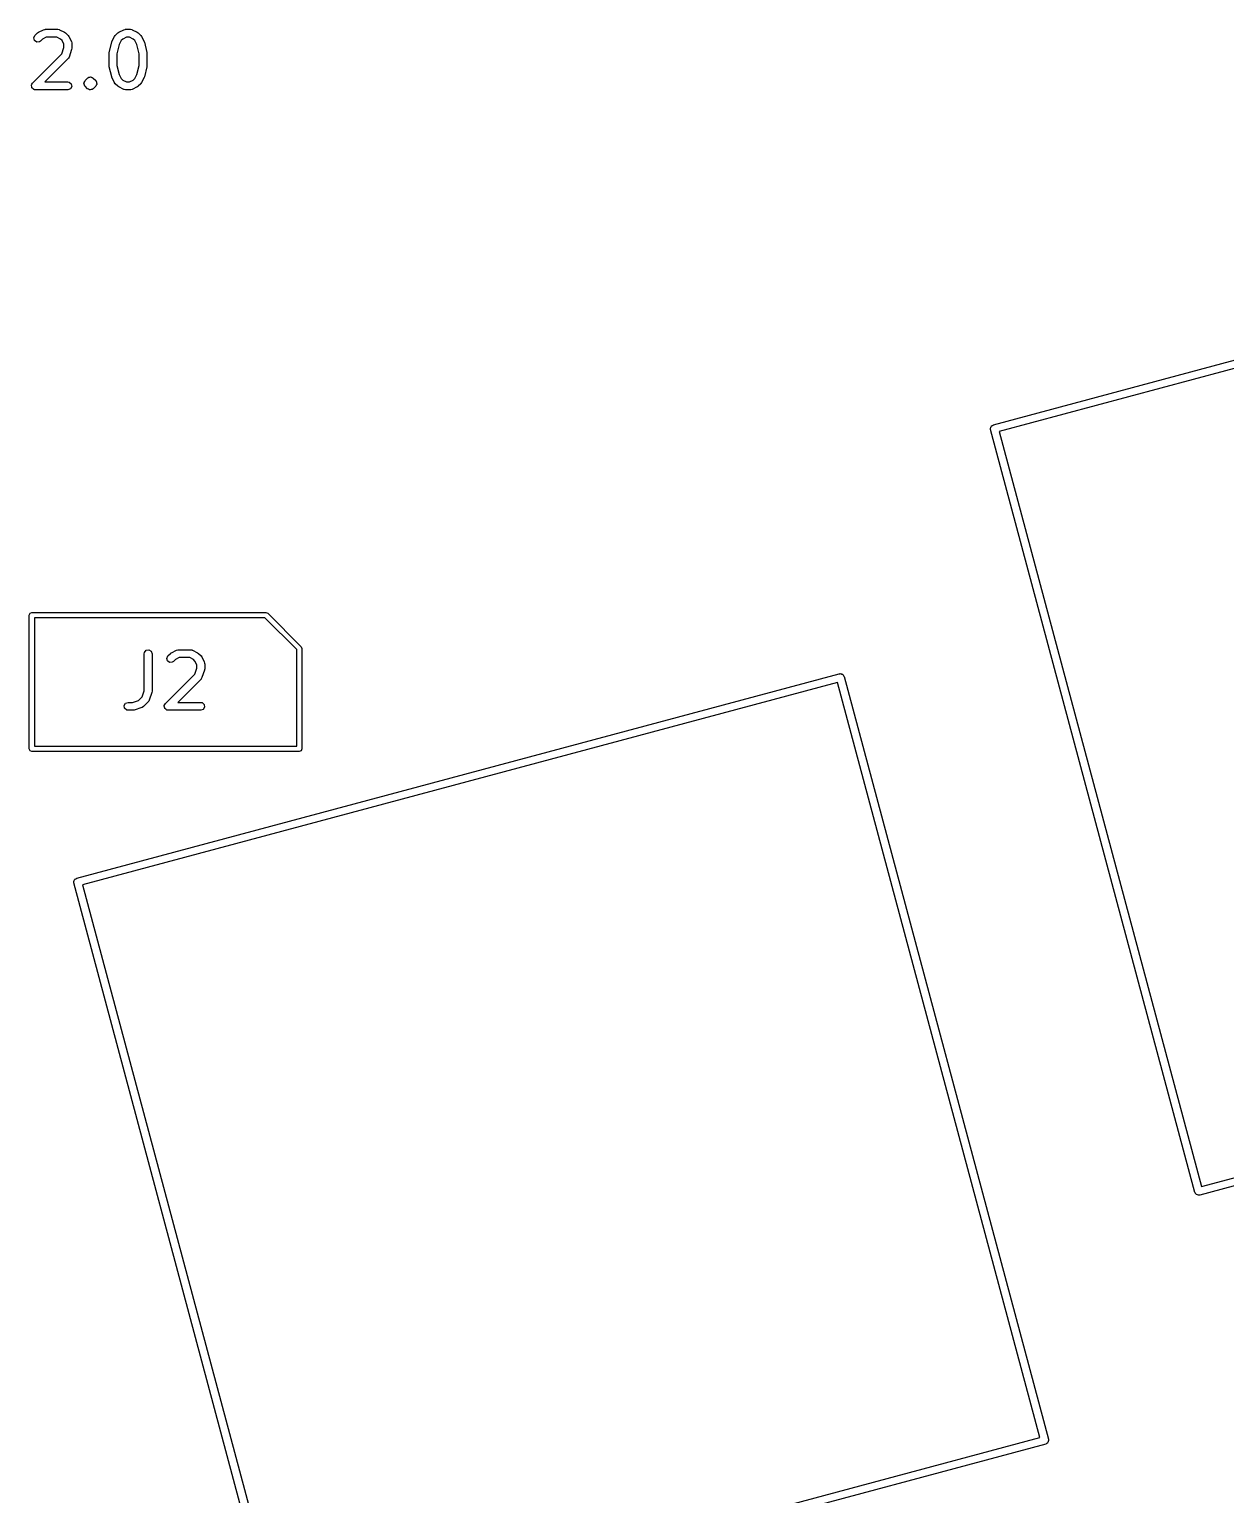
# Model space of a CAD drawing. Extents: x 43 to 269, y -130 to -26.
# Drawn here: x 163.53 to 186.26, y -59.63 to -31.8 of the extents above; entities that cross this region are included whole.
import ezdxf

# ---------------------------------------------------------------- set-up
doc = ezdxf.new("R2010")
doc.units = 0
doc.layers.add('BLACK', color=7, linetype='CONTINUOUS')

msp = doc.modelspace()

# ---------------------------------------------------------------- linework, layer by layer
at = {"layer": 'BLACK', "linetype": 'CONTINUOUS'}
for p, q in [((163.617, -31.9613), (163.639, -31.9148)), ((163.631, -32.0109), (163.617, -31.9613)), ((163.673, -32.0403), (163.631, -32.0109)), ((163.639, -31.9148), (163.687, -31.8672)), ((163.687, -31.8672), (163.705, -31.8543)), ((163.705, -31.8543), (163.706, -31.8532)), ((163.706, -31.8532), (163.801, -31.8055)), ((163.784, -31.9819), (163.745, -32.0209)), ((163.853, -31.9476), (163.784, -31.9819)), ((163.801, -31.8055), (163.826, -31.7981)), ((163.826, -31.7981), (163.831, -31.7992)), ((163.831, -31.7992), (163.835, -31.7976)), ((163.835, -31.7976), (164.073, -31.7976)), ((164.055, -31.9476), (163.853, -31.9476)), ((164.124, -31.9819), (164.055, -31.9476)), ((164.073, -31.7976), (164.099, -31.8021)), ((164.099, -31.8021), (164.102, -31.805)), ((164.102, -31.805), (164.107, -31.8055)), ((164.107, -31.8055), (164.202, -31.8532)), ((164.154, -32.0123), (164.124, -31.9819)), ((164.202, -31.8532), (164.22, -31.8665)), ((164.22, -31.8665), (164.221, -31.8672)), ((164.221, -31.8672), (164.269, -31.9148)), ((164.269, -31.9148), (164.282, -31.9332)), ((164.282, -31.9332), (164.283, -31.9343)), ((164.283, -31.9343), (164.331, -32.0296)), ((165.101, -32.0296), (165.149, -31.9343)), ((165.149, -31.9343), (165.162, -31.9163)), ((165.162, -31.9163), (165.163, -31.9148)), ((165.163, -31.9148), (165.21, -31.8672)), ((165.21, -31.8672), (165.229, -31.8543)), ((165.229, -31.8543), (165.23, -31.8532)), ((165.23, -31.8532), (165.325, -31.8055)), ((165.308, -31.9819), (165.278, -32.0123)), ((165.376, -31.9476), (165.308, -31.9819)), ((165.325, -31.8055), (165.35, -31.7981)), ((165.35, -31.7981), (165.355, -31.7992)), ((165.355, -31.7992), (165.359, -31.7976)), ((165.359, -31.7976), (165.454, -31.7976)), ((165.436, -31.9476), (165.376, -31.9476)), ((165.505, -31.9819), (165.436, -31.9476)), ((165.454, -31.7976), (165.48, -31.8021)), ((165.48, -31.8021), (165.483, -31.805)), ((165.483, -31.805), (165.488, -31.8055)), ((165.488, -31.8055), (165.583, -31.8532)), ((165.535, -32.0123), (165.505, -31.9819)), ((165.583, -31.8532), (165.601, -31.8665)), ((165.601, -31.8665), (165.602, -31.8672)), ((165.602, -31.8672), (165.65, -31.9148)), ((165.65, -31.9148), (165.663, -31.9332)), ((165.663, -31.9332), (165.664, -31.9343)), ((165.664, -31.9343), (165.712, -32.0296)), ((163.591, -32.8196), (164.15, -32.2607)), ((163.724, -32.0358), (163.673, -32.0403)), ((163.745, -32.0209), (163.724, -32.0358)), ((164.15, -32.2607), (164.189, -32.1462)), ((164.189, -32.0808), (164.154, -32.0123)), ((164.189, -32.1462), (164.189, -32.0808)), ((164.335, -32.1821), (164.287, -32.3249)), ((164.331, -32.0296), (164.338, -32.0545)), ((164.339, -32.1583), (164.335, -32.1804)), ((164.335, -32.1804), (164.335, -32.1821)), ((164.338, -32.0545), (164.337, -32.0589)), ((164.337, -32.0589), (164.339, -32.0631)), ((164.339, -32.0631), (164.339, -32.1583)), ((165.046, -32.2536), (165.048, -32.2388)), ((165.046, -32.4917), (165.046, -32.2536)), ((165.048, -32.2354), (165.096, -32.0449)), ((165.048, -32.2388), (165.048, -32.2354)), ((165.096, -32.0449), (165.101, -32.0331)), ((165.101, -32.0331), (165.101, -32.0296)), ((165.239, -32.0893), (165.196, -32.2628)), ((165.196, -32.2628), (165.196, -32.4824)), ((165.278, -32.0123), (165.239, -32.0893)), ((165.574, -32.0893), (165.535, -32.0123)), ((165.617, -32.2628), (165.574, -32.0893)), ((165.617, -32.4824), (165.617, -32.2628)), ((165.712, -32.0296), (165.715, -32.042)), ((165.715, -32.042), (165.717, -32.0449)), ((165.717, -32.0449), (165.765, -32.2354)), ((165.765, -32.2354), (165.766, -32.2503)), ((165.766, -32.2503), (165.767, -32.2536)), ((165.767, -32.2536), (165.767, -32.4917)), ((164.269, -32.3542), (163.826, -32.7976)), ((164.271, -32.3502), (164.269, -32.3542)), ((164.275, -32.3478), (164.271, -32.3502)), ((164.287, -32.3249), (164.275, -32.3478)), ((165.047, -32.4949), (165.046, -32.4917)), ((165.048, -32.5099), (165.047, -32.4949)), ((165.096, -32.7003), (165.048, -32.5099)), ((165.196, -32.4824), (165.239, -32.656)), ((165.574, -32.656), (165.617, -32.4824)), ((165.765, -32.5099), (165.717, -32.7003)), ((165.767, -32.4917), (165.764, -32.5064)), ((165.764, -32.5064), (165.765, -32.5099)), ((163.571, -32.8596), (163.582, -32.84)), ((163.582, -32.84), (163.591, -32.8196)), ((163.826, -32.7976), (164.264, -32.7976)), ((164.264, -32.7976), (164.289, -32.8021)), ((164.289, -32.8021), (164.328, -32.8351)), ((164.328, -32.8351), (164.337, -32.8856)), ((164.57, -32.8185), (164.573, -32.8123)), ((164.575, -32.8373), (164.57, -32.8185)), ((164.572, -32.8056), (164.583, -32.7896)), ((164.573, -32.8123), (164.572, -32.8056)), ((164.577, -32.8567), (164.575, -32.8373)), ((164.583, -32.7896), (164.591, -32.772)), ((164.591, -32.772), (164.639, -32.7243)), ((164.639, -32.7243), (164.647, -32.7187)), ((164.647, -32.7187), (164.649, -32.7159)), ((164.649, -32.7159), (164.652, -32.7151)), ((164.652, -32.715), (164.655, -32.7124)), ((164.652, -32.7151), (164.652, -32.715)), ((164.655, -32.7124), (164.657, -32.7121)), ((164.657, -32.7121), (164.66, -32.7094)), ((164.66, -32.7094), (164.68, -32.7077)), ((164.68, -32.7077), (164.699, -32.7027)), ((164.699, -32.7027), (164.702, -32.7041)), ((164.702, -32.7041), (164.705, -32.7035)), ((164.705, -32.7035), (164.708, -32.7052)), ((164.708, -32.7052), (164.712, -32.7049)), ((164.712, -32.7049), (164.727, -32.7161)), ((164.727, -32.7161), (164.745, -32.7243)), ((164.745, -32.7243), (164.793, -32.772)), ((164.793, -32.772), (164.798, -32.7801)), ((164.798, -32.7801), (164.801, -32.782)), ((164.801, -32.782), (164.802, -32.7852)), ((164.812, -32.8444), (164.801, -32.8604)), ((164.802, -32.7852), (164.808, -32.7933)), ((164.808, -32.7933), (164.809, -32.8127)), ((164.809, -32.8127), (164.814, -32.8315)), ((164.814, -32.8315), (164.812, -32.8377)), ((164.812, -32.8377), (164.812, -32.8444)), ((165.098, -32.7033), (165.096, -32.7003)), ((165.101, -32.7157), (165.098, -32.7033)), ((165.149, -32.8109), (165.101, -32.7157)), ((165.15, -32.812), (165.149, -32.8109)), ((165.163, -32.8304), (165.15, -32.812)), ((165.21, -32.878), (165.163, -32.8304)), ((165.239, -32.656), (165.278, -32.733)), ((165.278, -32.733), (165.308, -32.7634)), ((165.308, -32.7634), (165.376, -32.7976)), ((165.376, -32.7976), (165.436, -32.7976)), ((165.436, -32.7976), (165.505, -32.7634)), ((165.505, -32.7634), (165.535, -32.733)), ((165.535, -32.733), (165.574, -32.656)), ((165.65, -32.8304), (165.602, -32.878)), ((165.651, -32.8289), (165.65, -32.8304)), ((165.664, -32.8109), (165.651, -32.8289)), ((165.712, -32.7157), (165.664, -32.8109)), ((165.717, -32.7003), (165.712, -32.7122)), ((165.712, -32.7122), (165.712, -32.7157)), ((163.57, -32.8661), (163.571, -32.863)), ((163.576, -32.8879), (163.57, -32.8661)), ((163.571, -32.863), (163.571, -32.8596)), ((163.58, -32.9101), (163.576, -32.8879)), ((163.582, -32.9123), (163.58, -32.9101)), ((163.583, -32.9156), (163.582, -32.9123)), ((163.602, -32.9286), (163.583, -32.9156)), ((163.619, -32.9431), (163.602, -32.9286)), ((163.623, -32.9439), (163.619, -32.9431)), ((163.625, -32.9451), (163.623, -32.9439)), ((163.628, -32.9448), (163.625, -32.9451)), ((163.644, -32.9476), (163.628, -32.9448)), ((164.264, -32.9476), (163.644, -32.9476)), ((164.312, -32.9301), (164.264, -32.9476)), ((164.337, -32.8856), (164.312, -32.9301)), ((164.582, -32.8648), (164.577, -32.8567)), ((164.583, -32.868), (164.582, -32.8648)), ((164.586, -32.8699), (164.583, -32.868)), ((164.591, -32.878), (164.586, -32.8699)), ((164.639, -32.9257), (164.591, -32.878)), ((164.657, -32.9339), (164.639, -32.9257)), ((164.673, -32.9451), (164.657, -32.9339)), ((164.676, -32.9448), (164.673, -32.9451)), ((164.679, -32.9465), (164.676, -32.9448)), ((164.682, -32.9459), (164.679, -32.9465)), ((164.686, -32.9473), (164.682, -32.9459)), ((164.704, -32.9423), (164.686, -32.9473)), ((164.724, -32.9406), (164.704, -32.9423)), ((164.728, -32.9379), (164.724, -32.9406)), ((164.73, -32.9376), (164.728, -32.9379)), ((164.732, -32.935), (164.73, -32.9376)), ((164.735, -32.9341), (164.732, -32.9349)), ((164.732, -32.9349), (164.732, -32.935)), ((164.737, -32.9313), (164.735, -32.9341)), ((164.745, -32.9257), (164.737, -32.9313)), ((164.793, -32.878), (164.745, -32.9257)), ((164.801, -32.8604), (164.793, -32.878)), ((165.212, -32.8787), (165.21, -32.878)), ((165.23, -32.8921), (165.212, -32.8787)), ((165.325, -32.9397), (165.23, -32.8921)), ((165.33, -32.9402), (165.325, -32.9397)), ((165.333, -32.9431), (165.33, -32.9402)), ((165.359, -32.9476), (165.333, -32.9431)), ((165.454, -32.9476), (165.359, -32.9476)), ((165.458, -32.9461), (165.454, -32.9476)), ((165.463, -32.9471), (165.458, -32.9461)), ((165.488, -32.9397), (165.463, -32.9471)), ((165.583, -32.8921), (165.488, -32.9397)), ((165.584, -32.8909), (165.583, -32.8921)), ((165.602, -32.878), (165.584, -32.8909)), ((181.846, -39.3108), (196.335, -35.4285)), ((196.301, -35.5928), (181.957, -39.4363)), ((181.79, -39.3767), (181.799, -39.3591)), ((181.791, -39.3866), (181.79, -39.3767)), ((181.79, -39.3898), (181.791, -39.3866)), ((181.792, -39.3928), (181.79, -39.3898)), ((181.793, -39.4027), (181.792, -39.3928)), ((185.675, -53.8916), (181.793, -39.4027)), ((181.799, -39.3591), (181.804, -39.3402)), ((181.804, -39.3402), (181.809, -39.3364)), ((181.809, -39.3364), (181.812, -39.3302)), ((181.812, -39.3302), (181.83, -39.322)), ((181.83, -39.322), (181.846, -39.3108)), ((181.957, -39.4363), (185.8, -53.7803)), ((163.531, -42.926), (163.546, -42.8906)), ((163.531, -45.466), (163.531, -42.926)), ((163.546, -42.8906), (163.581, -42.876)), ((163.581, -42.876), (168.026, -42.876)), ((163.631, -42.976), (163.631, -45.416)), ((168.005, -42.976), (163.631, -42.976)), ((168.611, -43.5817), (168.005, -42.976)), ((168.026, -42.876), (168.061, -42.8906)), ((168.061, -42.8906), (168.696, -43.5256)), ((165.713, -43.6586), (165.717, -43.633)), ((165.713, -44.3607), (165.713, -43.6586)), ((165.717, -43.633), (165.75, -43.5937)), ((165.75, -43.5937), (165.801, -43.5848)), ((165.801, -43.5848), (165.845, -43.6104)), ((165.845, -43.6104), (165.863, -43.6586)), ((165.863, -43.6586), (165.863, -44.3729)), ((166.142, -43.7473), (166.163, -43.7008)), ((166.163, -43.7008), (166.211, -43.6532)), ((166.211, -43.6532), (166.229, -43.6403)), ((166.229, -43.6403), (166.23, -43.6392)), ((166.23, -43.6392), (166.326, -43.5915)), ((166.326, -43.5915), (166.351, -43.5841)), ((166.351, -43.5841), (166.355, -43.5852)), ((166.355, -43.5852), (166.359, -43.5836)), ((166.359, -43.5836), (166.597, -43.5836)), ((166.597, -43.5836), (166.623, -43.5881)), ((166.623, -43.5881), (166.626, -43.591)), ((166.626, -43.591), (166.631, -43.5915)), ((166.631, -43.5915), (166.726, -43.6392)), ((166.726, -43.6392), (166.744, -43.6525)), ((166.744, -43.6525), (166.745, -43.6532)), ((166.745, -43.6532), (166.793, -43.7008)), ((166.793, -43.7008), (166.806, -43.7192)), ((168.611, -45.416), (168.611, -43.5817)), ((168.696, -43.5256), (168.71, -43.5579)), ((168.71, -43.5579), (168.711, -43.561)), ((168.711, -43.561), (168.711, -45.466)), ((166.155, -43.7969), (166.142, -43.7473)), ((166.197, -43.8263), (166.155, -43.7969)), ((166.248, -43.8218), (166.197, -43.8263)), ((166.269, -43.8069), (166.248, -43.8218)), ((166.308, -43.7679), (166.269, -43.8069)), ((166.377, -43.7336), (166.308, -43.7679)), ((166.579, -43.7336), (166.377, -43.7336)), ((166.648, -43.7679), (166.579, -43.7336)), ((166.678, -43.7983), (166.648, -43.7679)), ((166.674, -44.0467), (166.713, -43.9322)), ((166.713, -43.8668), (166.678, -43.7983)), ((166.713, -43.9322), (166.713, -43.8668)), ((166.806, -43.7192), (166.807, -43.7203)), ((166.807, -43.7203), (166.855, -43.8156)), ((166.859, -43.9681), (166.811, -44.1109)), ((166.855, -43.8156), (166.862, -43.8405)), ((166.863, -43.9443), (166.859, -43.9664)), ((166.859, -43.9664), (166.859, -43.9681)), ((166.862, -43.8405), (166.861, -43.8449)), ((166.861, -43.8449), (166.863, -43.8491)), ((166.863, -43.8491), (166.863, -43.9443)), ((164.431, -47.9215), (178.92, -44.0392)), ((178.886, -44.2035), (164.542, -48.047)), ((166.116, -44.6056), (166.674, -44.0467)), ((166.793, -44.1402), (166.35, -44.5836)), ((166.795, -44.1362), (166.793, -44.1402)), ((166.799, -44.1338), (166.795, -44.1362)), ((166.811, -44.1109), (166.799, -44.1338)), ((182.73, -58.5475), (178.886, -44.2035)), ((178.92, -44.0392), (178.93, -44.0384)), ((178.93, -44.0384), (178.933, -44.0369)), ((178.933, -44.0369), (178.936, -44.0378)), ((178.936, -44.0378), (178.946, -44.0369)), ((178.946, -44.0369), (178.963, -44.0452)), ((178.963, -44.0452), (178.982, -44.0502)), ((178.982, -44.0502), (178.986, -44.0558)), ((178.986, -44.0558), (178.992, -44.0586)), ((178.992, -44.0586), (179, -44.0763)), ((179, -44.0763), (179.012, -44.0923)), ((179.012, -44.0923), (182.894, -58.5811)), ((165.604, -44.5454), (165.674, -44.4752)), ((165.674, -44.4752), (165.713, -44.3607)), ((165.859, -44.3966), (165.811, -44.5395)), ((165.863, -44.3729), (165.859, -44.395)), ((165.859, -44.395), (165.859, -44.3966)), ((165.333, -44.6456), (165.359, -44.6012)), ((165.342, -44.6961), (165.333, -44.6456)), ((165.381, -44.7291), (165.342, -44.6961)), ((165.359, -44.6012), (165.407, -44.5836)), ((165.407, -44.7336), (165.381, -44.7291)), ((165.407, -44.5836), (165.49, -44.5836)), ((165.502, -44.7336), (165.407, -44.7336)), ((165.49, -44.5836), (165.604, -44.5454)), ((165.503, -44.7331), (165.502, -44.7336)), ((165.526, -44.7298), (165.503, -44.7331)), ((165.669, -44.6822), (165.526, -44.7298)), ((165.672, -44.6794), (165.669, -44.6822)), ((165.677, -44.679), (165.672, -44.6794)), ((165.698, -44.664), (165.677, -44.679)), ((165.793, -44.5688), (165.698, -44.664)), ((165.795, -44.5647), (165.793, -44.5688)), ((165.799, -44.5624), (165.795, -44.5647)), ((165.811, -44.5395), (165.799, -44.5624)), ((166.094, -44.6521), (166.095, -44.649)), ((166.1, -44.6739), (166.094, -44.6521)), ((166.095, -44.6456), (166.106, -44.626)), ((166.095, -44.649), (166.095, -44.6456)), ((166.104, -44.6961), (166.1, -44.6739)), ((166.106, -44.6983), (166.104, -44.6961)), ((166.106, -44.626), (166.116, -44.6056)), ((166.107, -44.7016), (166.106, -44.6983)), ((166.126, -44.7146), (166.107, -44.7016)), ((166.143, -44.7291), (166.126, -44.7146)), ((166.148, -44.7299), (166.143, -44.7291)), ((166.149, -44.7311), (166.148, -44.7299)), ((166.152, -44.7308), (166.149, -44.7311)), ((166.169, -44.7336), (166.152, -44.7308)), ((166.788, -44.7336), (166.169, -44.7336)), ((166.35, -44.5836), (166.788, -44.5836)), ((166.788, -44.5836), (166.813, -44.5881)), ((166.836, -44.7161), (166.788, -44.7336)), ((166.813, -44.5881), (166.853, -44.6211)), ((166.862, -44.6716), (166.836, -44.7161)), ((166.853, -44.6211), (166.862, -44.6716)), ((163.546, -45.5014), (163.531, -45.466)), ((163.581, -45.516), (163.546, -45.5014)), ((168.661, -45.516), (163.581, -45.516)), ((163.631, -45.416), (168.611, -45.416)), ((168.696, -45.5014), (168.661, -45.516)), ((168.711, -45.466), (168.696, -45.5014)), ((164.376, -47.9874), (164.384, -47.9697)), ((164.376, -47.9973), (164.376, -47.9874)), ((164.376, -48.0005), (164.376, -47.9973)), ((164.377, -48.0035), (164.376, -48.0005)), ((164.378, -48.0134), (164.377, -48.0035)), ((168.26, -62.5022), (164.378, -48.0134)), ((164.384, -47.9697), (164.389, -47.9509)), ((164.389, -47.9509), (164.394, -47.947)), ((164.394, -47.947), (164.397, -47.9409)), ((164.397, -47.9409), (164.415, -47.9327)), ((164.415, -47.9327), (164.431, -47.9215)), ((164.542, -48.047), (168.386, -62.391)), ((200.256, -50.0623), (185.767, -53.9446)), ((185.8, -53.7803), (200.144, -49.9368)), ((185.686, -53.9075), (185.675, -53.8916)), ((185.694, -53.9252), (185.686, -53.9075)), ((185.7, -53.928), (185.694, -53.9252)), ((185.704, -53.9336), (185.7, -53.928)), ((185.723, -53.9386), (185.704, -53.9336)), ((185.741, -53.9469), (185.723, -53.9386)), ((185.751, -53.946), (185.741, -53.9469)), ((185.754, -53.9469), (185.751, -53.946)), ((185.757, -53.9455), (185.754, -53.9469)), ((185.767, -53.9446), (185.757, -53.9455)), ((182.841, -58.673), (168.352, -62.5553)), ((168.386, -62.391), (182.73, -58.5475)), ((182.857, -58.6618), (182.841, -58.673)), ((182.874, -58.6536), (182.857, -58.6618)), ((182.877, -58.6474), (182.874, -58.6536)), ((182.883, -58.6436), (182.877, -58.6474)), ((182.888, -58.6247), (182.883, -58.6436)), ((182.896, -58.6071), (182.888, -58.6247)), ((182.894, -58.5811), (182.895, -58.591)), ((182.895, -58.591), (182.896, -58.594)), ((182.896, -58.594), (182.895, -58.5972)), ((182.895, -58.5972), (182.896, -58.6071))]:
    msp.add_line(p, q, dxfattribs=at)

doc.saveas('drawing.dxf')
